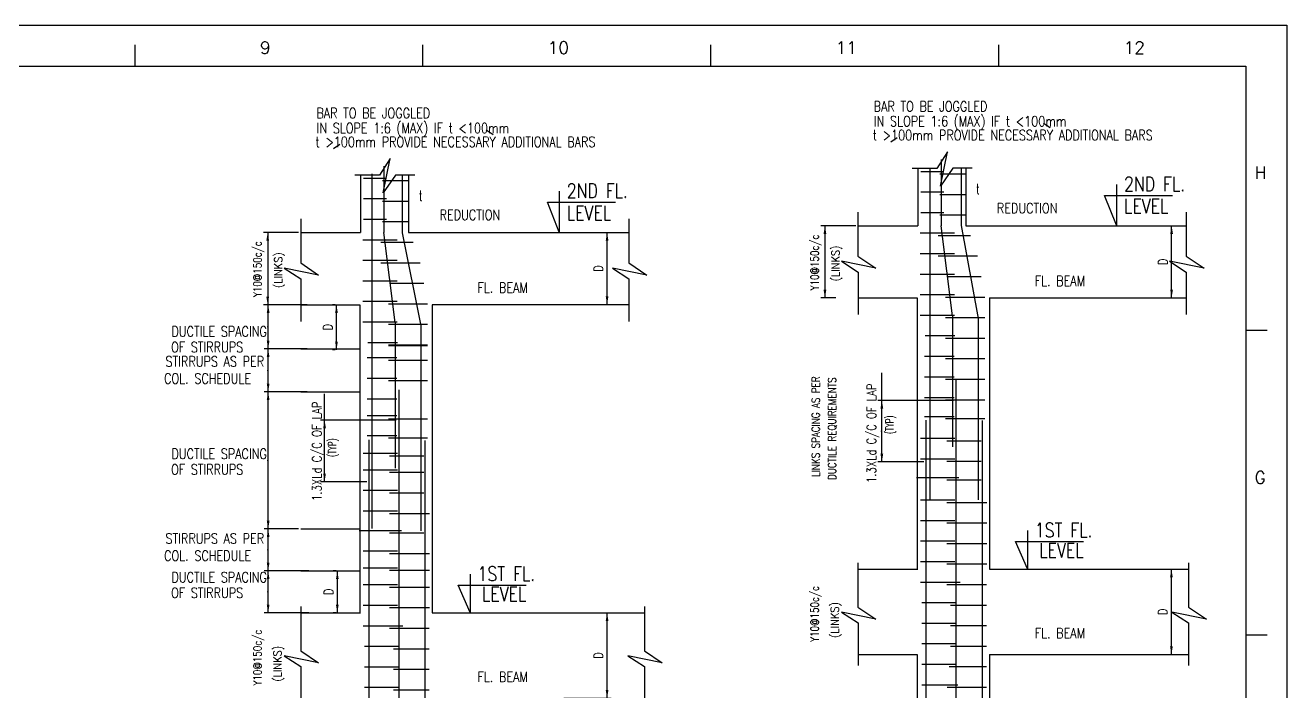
# Model space of a CAD drawing. Extents: x 0 to 841, y 0 to 594.
# Drawn here: x 533.9 to 841, y 431.7 to 594 of the extents above; entities that cross this region are included whole.
import ezdxf
from ezdxf.enums import TextEntityAlignment as Align

# ---------------------------------------------------------------- set-up
doc = ezdxf.new("R2010")
doc.units = 0
doc.header["$LTSCALE"] = 5
doc.header["$MEASUREMENT"] = 0
for name, color, linetype in [('DIM', 5, 'Continuous'), ('FRAME', 6, 'Continuous'), ('HT', 8, 'Continuous'), ('LEVEL', 5, 'Continuous'), ('LINE WORK', 4, 'Continuous'), ('REINF', 6, 'Continuous'), ('sheet', 1, 'Continuous'), ('STIRRUPS', 5, 'Continuous'), ('SUB TITLE', 3, 'Continuous'), ('TEXT', 4, 'Continuous')]:
    doc.layers.add(name, color=color, linetype=linetype)
doc.styles.add('ROMANS', font='romans.shx', dxfattribs={"width": 0.8, "height": 2.25})
doc.dimstyles.new('T1', dxfattribs={"dimtxt": 2.25, "dimasz": 2, "dimexe": 1, "dimexo": 0.5000000029999999, "dimgap": 1, "dimtad": 1, "dimdec": 0, "dimzin": 1, "dimdsep": 46, "dimtxsty": 'ROMANS', "dimcen": 0.09, "dimclrd": 5, "dimclre": 5, "dimclrt": 4, "dimadec": 0, "dimazin": 0, "dimtfac": 1, "dimtdec": 0, "dimtofl": 0, "dimtmove": 0, "dimatfit": 3, "dimfxl": 1, "dimtolj": 1, "dimtzin": 1, "dimarcsym": 0})

# ---------------------------------------------------------------- blocks, each defined once
blk = doc.blocks.new('*D396')
at = {"layer": 'DEFPOINTS', "color": 5, "linetype": 'ByBlock'}
for p in [(736.6274833759973, 545.1816087928887), (731.7573661884973, 527.575712796795)]:
    blk.add_point(p, dxfattribs=at)
at = {"layer": 'DIM', "color": 5, "linetype": 'ByBlock', "lineweight": -2}
for p, q in [((736.1274833729973, 545.1816087928887), (727.5922050556848, 545.1816087928887)), ((728.5922050556848, 545.1816087928887), (728.5922050556848, 527.575712796795)), ((731.2573661854973, 527.575712796795), (727.5922050556848, 527.575712796795))]:
    blk.add_line(p, q, dxfattribs=at)
at = {"layer": 'DIM', "color": 5, "linetype": 'ByBlock'}
for points in [[(728.5922050556848, 545.1816087928887), (728.2588717223514, 543.1816087928887), (728.9255383890181, 543.1816087928887)], [(728.5922050556848, 527.575712796795), (728.2588717223514, 529.575712796795), (728.9255383890181, 529.575712796795)]]:
    blk.add_solid(points, dxfattribs=at)
blk = doc.blocks.new('*D422')
at = {"layer": 'DEFPOINTS', "color": 5, "linetype": 'ByBlock'}
for p in [(600.9887640135502, 543.5396878167014), (596.1186468260502, 525.9337918206077)]:
    blk.add_point(p, dxfattribs=at)
at = {"layer": 'DIM', "color": 5, "linetype": 'ByBlock', "lineweight": -2}
for p, q in [((600.4887640105502, 543.5396878167014), (591.9534856932377, 543.5396878167014)), ((592.9534856932377, 543.5396878167014), (592.9534856932377, 525.9337918206077)), ((595.6186468230502, 525.9337918206077), (591.9534856932377, 525.9337918206077))]:
    blk.add_line(p, q, dxfattribs=at)
at = {"layer": 'DIM', "color": 5, "linetype": 'ByBlock'}
for points in [[(592.9534856932377, 543.5396878167014), (592.6201523599043, 541.5396878167014), (593.286819026571, 541.5396878167014)], [(592.9534856932377, 525.9337918206077), (592.6201523599043, 527.9337918206077), (593.286819026571, 527.9337918206077)]]:
    blk.add_solid(points, dxfattribs=at)
blk = doc.blocks.new('*D423')
at = {"layer": 'DEFPOINTS', "color": 5, "linetype": 'ByBlock'}
for p in [(603.4753924371415, 461.1192969853632), (603.4753924371415, 450.9015957756858)]:
    blk.add_point(p, dxfattribs=at)
at = {"layer": 'sheet', "color": 5, "linetype": 'ByBlock', "lineweight": -2}
for p, q in [((602.9753924341416, 461.1192969853632), (592.06742343955, 461.1192969853632)), ((593.06742343955, 450.9015957756858), (593.06742343955, 461.1192969853632)), ((602.9753924341416, 450.9015957756858), (592.06742343955, 450.9015957756858))]:
    blk.add_line(p, q, dxfattribs=at)
at = {"layer": 'sheet', "color": 5, "linetype": 'ByBlock'}
for points in [[(593.06742343955, 461.1192969853632), (593.4007567728834, 459.1192969853632), (592.7340901062166, 459.1192969853632)], [(593.06742343955, 450.9015957756858), (593.4007567728834, 452.9015957756858), (592.7340901062166, 452.9015957756858)]]:
    blk.add_solid(points, dxfattribs=at)
at = {"layer": 'sheet', "color": 4, "linetype": 'ByBlock', "insert": (591.95492343955, 456.0104463805245), "char_height": 2.25, "attachment_point": 5, "rotation": 90, "style": 'ROMANS'}
blk.add_mtext('.', dxfattribs=at)
blk = doc.blocks.new('*D424')
at = {"layer": 'DEFPOINTS', "color": 5, "linetype": 'ByBlock'}
for p in [(600.9887640135502, 471.330432546079), (603.4753924371415, 461.1192969853632)]:
    blk.add_point(p, dxfattribs=at)
at = {"layer": 'sheet', "color": 5, "linetype": 'ByBlock', "lineweight": -2}
for p, q in [((600.4887640105502, 471.330432546079), (592.06742343955, 471.330432546079)), ((593.06742343955, 461.1192969853632), (593.06742343955, 471.330432546079)), ((602.9753924341416, 461.1192969853632), (592.06742343955, 461.1192969853632))]:
    blk.add_line(p, q, dxfattribs=at)
at = {"layer": 'sheet', "color": 5, "linetype": 'ByBlock'}
for points in [[(593.06742343955, 471.330432546079), (593.4007567728834, 469.330432546079), (592.7340901062166, 469.330432546079)], [(593.06742343955, 461.1192969853632), (593.4007567728834, 463.1192969853632), (592.7340901062166, 463.1192969853632)]]:
    blk.add_solid(points, dxfattribs=at)
at = {"layer": 'sheet', "color": 4, "linetype": 'ByBlock', "insert": (591.95492343955, 466.2248647657211), "char_height": 2.25, "attachment_point": 5, "rotation": 90, "style": 'ROMANS'}
blk.add_mtext('.', dxfattribs=at)
blk = doc.blocks.new('*D425')
at = {"layer": 'DEFPOINTS', "color": 5, "linetype": 'ByBlock'}
for p in [(603.0442243547249, 504.7119904163719), (600.9887640135502, 471.330432546079)]:
    blk.add_point(p, dxfattribs=at)
at = {"layer": 'sheet', "color": 5, "linetype": 'ByBlock', "lineweight": -2}
for p, q in [((602.5442243517249, 504.7119904163719), (592.06742343955, 504.7119904163719)), ((593.06742343955, 471.330432546079), (593.06742343955, 504.7119904163719)), ((600.4887640105502, 471.330432546079), (592.06742343955, 471.330432546079))]:
    blk.add_line(p, q, dxfattribs=at)
at = {"layer": 'sheet', "color": 5, "linetype": 'ByBlock'}
for points in [[(593.06742343955, 504.7119904163719), (593.4007567728834, 502.7119904163719), (592.7340901062166, 502.7119904163719)], [(593.06742343955, 471.330432546079), (593.4007567728834, 473.330432546079), (592.7340901062166, 473.330432546079)]]:
    blk.add_solid(points, dxfattribs=at)
at = {"layer": 'sheet', "color": 4, "linetype": 'ByBlock', "insert": (591.95492343955, 488.0212114812255), "char_height": 2.25, "attachment_point": 5, "rotation": 90, "style": 'ROMANS'}
blk.add_mtext('.', dxfattribs=at)
blk = doc.blocks.new('*D426')
at = {"layer": 'DEFPOINTS', "color": 5, "linetype": 'ByBlock'}
for p in [(603.0442243547249, 515.1891740014923), (603.0442243547249, 504.7119904163719)]:
    blk.add_point(p, dxfattribs=at)
at = {"layer": 'sheet', "color": 5, "linetype": 'ByBlock', "lineweight": -2}
for p, q in [((602.5442243517249, 515.1891740014923), (592.06742343955, 515.1891740014923)), ((593.06742343955, 504.7119904163719), (593.06742343955, 515.1891740014923)), ((602.5442243517249, 504.7119904163719), (592.06742343955, 504.7119904163719))]:
    blk.add_line(p, q, dxfattribs=at)
at = {"layer": 'sheet', "color": 5, "linetype": 'ByBlock'}
for points in [[(593.06742343955, 515.1891740014923), (593.4007567728834, 513.1891740014923), (592.7340901062166, 513.1891740014923)], [(593.06742343955, 504.7119904163719), (593.4007567728834, 506.7119904163719), (592.7340901062166, 506.7119904163719)]]:
    blk.add_solid(points, dxfattribs=at)
at = {"layer": 'sheet', "color": 4, "linetype": 'ByBlock', "insert": (591.95492343955, 509.9505822089321), "char_height": 2.25, "attachment_point": 5, "rotation": 90, "style": 'ROMANS'}
blk.add_mtext('.', dxfattribs=at)
blk = doc.blocks.new('*D427')
at = {"layer": 'DEFPOINTS', "color": 5, "linetype": 'ByBlock'}
for p in [(603.0442243547249, 525.9362485676788), (603.0442243547249, 515.1891740014923)]:
    blk.add_point(p, dxfattribs=at)
at = {"layer": 'sheet', "color": 5, "linetype": 'ByBlock', "lineweight": -2}
for p, q in [((602.5442243517249, 525.9362485676788), (592.06742343955, 525.9362485676788)), ((593.06742343955, 515.1891740014923), (593.06742343955, 525.9362485676788)), ((602.5442243517249, 515.1891740014923), (592.06742343955, 515.1891740014923))]:
    blk.add_line(p, q, dxfattribs=at)
at = {"layer": 'sheet', "color": 5, "linetype": 'ByBlock'}
for points in [[(593.06742343955, 525.9362485676788), (593.4007567728834, 523.9362485676788), (592.7340901062166, 523.9362485676788)], [(593.06742343955, 515.1891740014923), (593.4007567728834, 517.1891740014923), (592.7340901062166, 517.1891740014923)]]:
    blk.add_solid(points, dxfattribs=at)
at = {"layer": 'sheet', "color": 4, "linetype": 'ByBlock', "insert": (591.95492343955, 520.5627112845856), "char_height": 2.25, "attachment_point": 5, "rotation": 90, "style": 'ROMANS'}
blk.add_mtext('.', dxfattribs=at)
blk = doc.blocks.new('*D428')
at = {"layer": 'DEFPOINTS', "color": 5, "linetype": 'ByBlock'}
for p in [(609.838410500356, 525.9383892800447), (609.8463216562067, 514.9496876733674)]:
    blk.add_point(p, dxfattribs=at)
at = {"layer": 'sheet', "color": 5, "linetype": 'ByBlock', "lineweight": -2}
for p, q in [((609.338410497356, 525.9383892800447), (608.6954249648414, 525.9383892800447)), ((609.6954249648414, 514.9496876733674), (609.6954249648414, 525.9383892800447)), ((609.3463216532067, 514.9496876733674), (608.6954249648414, 514.9496876733674))]:
    blk.add_line(p, q, dxfattribs=at)
at = {"layer": 'sheet', "color": 5, "linetype": 'ByBlock'}
for points in [[(609.6954249648414, 525.9383892800447), (610.0287582981748, 523.9383892800447), (609.3620916315081, 523.9383892800447)], [(609.6954249648414, 514.9496876733674), (610.0287582981748, 516.9496876733674), (609.3620916315081, 516.9496876733674)]]:
    blk.add_solid(points, dxfattribs=at)
at = {"layer": 'sheet', "color": 4, "linetype": 'ByBlock', "insert": (607.5704249648414, 520.444038476706), "char_height": 2.25, "attachment_point": 5, "rotation": 90, "style": 'ROMANS'}
blk.add_mtext('D', dxfattribs=at)
blk = doc.blocks.new('*D429')
at = {"layer": 'DEFPOINTS', "color": 5, "linetype": 'ByBlock'}
for p in [(610.16100900755, 461.1192969853632), (610.16100900755, 450.9015957756858)]:
    blk.add_point(p, dxfattribs=at)
at = {"layer": 'sheet', "color": 5, "linetype": 'ByBlock', "lineweight": -2}
for p, q in [((609.66100900455, 461.1192969853632), (608.9047246207527, 461.1192969853632)), ((609.9047246207527, 461.1192969853632), (609.9047246207527, 450.9015957756858)), ((609.66100900455, 450.9015957756858), (608.9047246207527, 450.9015957756858))]:
    blk.add_line(p, q, dxfattribs=at)
at = {"layer": 'sheet', "color": 5, "linetype": 'ByBlock'}
for points in [[(609.9047246207527, 461.1192969853632), (609.5713912874194, 459.1192969853632), (610.2380579540861, 459.1192969853632)], [(609.9047246207527, 450.9015957756858), (609.5713912874194, 452.9015957756858), (610.2380579540861, 452.9015957756858)]]:
    blk.add_solid(points, dxfattribs=at)
at = {"layer": 'sheet', "color": 4, "linetype": 'ByBlock', "insert": (607.7797246207527, 456.0104463805245), "char_height": 2.25, "attachment_point": 5, "rotation": 90, "style": 'ROMANS'}
blk.add_mtext('D', dxfattribs=at)
blk = doc.blocks.new('*D441')
at = {"layer": 'DEFPOINTS', "color": 5, "linetype": 'ByBlock'}
for p in [(664.5699527433907, 450.9016283866192), (664.5699527433907, 430.1111315604473)]:
    blk.add_point(p, dxfattribs=at)
at = {"layer": 'sheet', "color": 5, "linetype": 'ByBlock', "lineweight": -2}
for p, q in [((665.0699527463906, 450.9016283866192), (676.5658794128525, 450.9016283866192)), ((675.5658794128525, 430.1111315604473), (675.5658794128525, 450.9016283866192)), ((665.0699527463906, 430.1111315604473), (676.5658794128525, 430.1111315604473))]:
    blk.add_line(p, q, dxfattribs=at)
at = {"layer": 'sheet', "color": 5, "linetype": 'ByBlock'}
for points in [[(675.5658794128525, 450.9016283866192), (675.8992127461859, 448.9016283866192), (675.2325460795191, 448.9016283866192)], [(675.5658794128525, 430.1111315604473), (675.8992127461859, 432.1111315604473), (675.2325460795191, 432.1111315604473)]]:
    blk.add_solid(points, dxfattribs=at)
at = {"layer": 'sheet', "color": 4, "linetype": 'ByBlock', "insert": (673.4408794128525, 440.5063799735333), "char_height": 2.25, "attachment_point": 5, "rotation": 90, "style": 'ROMANS'}
blk.add_mtext('D', dxfattribs=at)
blk = doc.blocks.new('*D442')
at = {"layer": 'DEFPOINTS', "color": 5, "linetype": 'ByBlock'}
for p in [(801.924874583026, 461.5425899431496), (801.924874583026, 440.7520931169777)]:
    blk.add_point(p, dxfattribs=at)
at = {"layer": 'sheet', "color": 5, "linetype": 'ByBlock', "lineweight": -2}
for p, q in [((802.424874586026, 461.5425899431496), (813.9208012524879, 461.5425899431496)), ((812.9208012524879, 440.7520931169777), (812.9208012524879, 461.5425899431496)), ((802.424874586026, 440.7520931169777), (813.9208012524879, 440.7520931169777))]:
    blk.add_line(p, q, dxfattribs=at)
at = {"layer": 'sheet', "color": 5, "linetype": 'ByBlock'}
for points in [[(812.9208012524879, 461.5425899431496), (813.2541345858212, 459.5425899431496), (812.5874679191545, 459.5425899431496)], [(812.9208012524879, 440.7520931169777), (813.2541345858212, 442.7520931169777), (812.5874679191545, 442.7520931169777)]]:
    blk.add_solid(points, dxfattribs=at)
at = {"layer": 'sheet', "color": 4, "linetype": 'ByBlock', "insert": (810.7958012524879, 451.1473415300636), "char_height": 2.25, "attachment_point": 5, "rotation": 90, "style": 'ROMANS'}
blk.add_mtext('D', dxfattribs=at)
blk = doc.blocks.new('*D443')
at = {"layer": 'DEFPOINTS', "color": 5, "linetype": 'ByBlock'}
for p in [(664.5687471032683, 543.5397183342795), (664.5687471032683, 525.9591824456077)]:
    blk.add_point(p, dxfattribs=at)
at = {"layer": 'sheet', "color": 5, "linetype": 'ByBlock', "lineweight": -2}
for p, q in [((665.0687471062682, 543.5397183342795), (676.5646737727301, 543.5397183342795)), ((675.5646737727301, 525.9591824456077), (675.5646737727301, 543.5397183342795)), ((665.0687471062682, 525.9591824456077), (676.5646737727301, 525.9591824456077))]:
    blk.add_line(p, q, dxfattribs=at)
at = {"layer": 'sheet', "color": 5, "linetype": 'ByBlock'}
for points in [[(675.5646737727301, 543.5397183342795), (675.8980071060635, 541.5397183342795), (675.2313404393967, 541.5397183342795)], [(675.5646737727301, 525.9591824456077), (675.8980071060635, 527.9591824456077), (675.2313404393967, 527.9591824456077)]]:
    blk.add_solid(points, dxfattribs=at)
at = {"layer": 'sheet', "color": 4, "linetype": 'ByBlock', "insert": (673.4396737727301, 534.7494503899436), "char_height": 2.25, "attachment_point": 5, "rotation": 90, "style": 'ROMANS'}
blk.add_mtext('D', dxfattribs=at)
blk = doc.blocks.new('*D444')
at = {"layer": 'DEFPOINTS', "color": 5, "linetype": 'ByBlock'}
for p in [(801.9723787375211, 545.1816393104668), (801.9723787375211, 527.601103421795)]:
    blk.add_point(p, dxfattribs=at)
at = {"layer": 'sheet', "color": 5, "linetype": 'ByBlock', "lineweight": -2}
for p, q in [((802.4723787405211, 545.1816393104668), (813.968305406983, 545.1816393104668)), ((812.968305406983, 527.601103421795), (812.968305406983, 545.1816393104668)), ((802.4723787405211, 527.601103421795), (813.968305406983, 527.601103421795))]:
    blk.add_line(p, q, dxfattribs=at)
at = {"layer": 'sheet', "color": 5, "linetype": 'ByBlock'}
for points in [[(812.968305406983, 545.1816393104668), (813.3016387403163, 543.1816393104668), (812.6349720736496, 543.1816393104668)], [(812.968305406983, 527.601103421795), (813.3016387403163, 529.601103421795), (812.6349720736496, 529.601103421795)]]:
    blk.add_solid(points, dxfattribs=at)
at = {"layer": 'sheet', "color": 4, "linetype": 'ByBlock', "insert": (810.843305406983, 536.3913713661309), "char_height": 2.25, "attachment_point": 5, "rotation": 90, "style": 'ROMANS'}
blk.add_mtext('D', dxfattribs=at)
blk = doc.blocks.new('*D448')
at = {"layer": 'DEFPOINTS', "color": 5, "linetype": 'ByBlock'}
for p in [(760.3983243475192, 502.6415942052699), (753.1896737412009, 487.6350822169411)]:
    blk.add_point(p, dxfattribs=at)
at = {"layer": 'sheet', "color": 5, "linetype": 'ByBlock', "lineweight": -2}
for p, q in [((759.8983243445192, 502.6415942052699), (741.4358074386656, 502.6415942052699)), ((742.4358074386656, 487.6350822169411), (742.4358074386656, 502.6415942052699)), ((752.6896737382009, 487.6350822169411), (741.4358074386656, 487.6350822169411))]:
    blk.add_line(p, q, dxfattribs=at)
at = {"layer": 'sheet', "color": 5, "linetype": 'ByBlock'}
for points in [[(742.4358074386656, 502.6415942052699), (742.769140771999, 500.6415942052699), (742.1024741053322, 500.6415942052699)], [(742.4358074386656, 487.6350822169411), (742.769140771999, 489.6350822169411), (742.1024741053322, 489.6350822169411)]]:
    blk.add_solid(points, dxfattribs=at)
at = {"layer": 'sheet', "color": 4, "linetype": 'ByBlock', "insert": (741.3233074386657, 495.1383382111055), "char_height": 2.25, "attachment_point": 5, "rotation": 90, "style": 'ROMANS'}
blk.add_mtext('.', dxfattribs=at)
blk = doc.blocks.new('*D449')
at = {"layer": 'DEFPOINTS', "color": 5, "linetype": 'ByBlock'}
for p in [(624.7596049850725, 497.8347663742438), (617.5509543787542, 482.828254385915)]:
    blk.add_point(p, dxfattribs=at)
at = {"layer": 'sheet', "color": 5, "linetype": 'ByBlock', "lineweight": -2}
for p, q in [((624.2596049820726, 497.8347663742438), (605.7970880762185, 497.8347663742438)), ((606.7970880762185, 482.828254385915), (606.7970880762185, 497.8347663742438)), ((617.0509543757543, 482.828254385915), (605.7970880762185, 482.828254385915))]:
    blk.add_line(p, q, dxfattribs=at)
at = {"layer": 'sheet', "color": 5, "linetype": 'ByBlock'}
for points in [[(606.7970880762185, 497.8347663742438), (607.1304214095519, 495.8347663742438), (606.4637547428852, 495.8347663742438)], [(606.7970880762185, 482.828254385915), (607.1304214095519, 484.828254385915), (606.4637547428852, 484.828254385915)]]:
    blk.add_solid(points, dxfattribs=at)
at = {"layer": 'sheet', "color": 4, "linetype": 'ByBlock', "insert": (605.6845880762186, 490.3315103800794), "char_height": 2.25, "attachment_point": 5, "rotation": 90, "style": 'ROMANS'}
blk.add_mtext('.', dxfattribs=at)

msp = doc.modelspace()

# ---------------------------------------------------------------- linework, layer by layer
at = {"layer": 'FRAME'}
for points in [[(0, 594), (841.0000000000001, 594), (841.0000000000001, 0), (0, 0)], [(831.0000000000001, 10), (20, 10), (20, 584), (831.0000000000001, 584)]]:
    msp.add_lwpolyline(points, close=True, dxfattribs=at)
at = {"layer": 'HT'}
for p, q in [((600.9887640135502, 515.1891740014923), (615.5298711912845, 515.1891740014923)), ((600.9887640135502, 504.7119904163719), (615.5298711912845, 504.7119904163719)), ((600.9887640135502, 471.330432546079), (615.5298711912845, 471.330432546079)), ((600.9887640135502, 461.1192969853632), (615.5298711912845, 461.1192969853632))]:
    msp.add_line(p, q, dxfattribs=at)
at = {"layer": 'HT', "flags": 128}
for points in [[(764.4026711887028, 559.1618639198418), (759.6907463154504, 559.1618639198418), (756.7224845967004, 554.8076158729668), (758.4314994892785, 563.1840196815606), (755.8230094990441, 559.1309190956231), (749.8200803690753, 559.1309190956231)], [(628.7639518262557, 557.5199429436545), (624.0520269530033, 557.5199429436545), (621.0837652342533, 553.1656948967795), (622.7927801268314, 561.5420987053733), (620.184290136597, 557.4889981194358), (614.1813610066282, 557.4889981194358)], [(600.9887640135502, 546.8676602288108), (600.9887640135502, 536.1273953362327), (605.3430120604252, 533.1591336174827), (596.9666387694095, 534.8681179924827), (601.019739355347, 532.2596585198264), (601.019739355347, 521.8811184807639)], [(680.8635503905033, 546.8676602288108), (680.8635503905033, 536.1273953362327), (685.2178289549564, 533.1591336174827), (676.8414251463627, 534.8681179924827), (680.8945257323002, 532.2596585198264), (680.8945257323002, 521.8811184807639)], [(736.6274833759973, 548.5095812049981), (736.6274833759973, 537.76931631242), (740.9817314228723, 534.80105459367), (732.6053581318566, 536.51003896867), (736.6584587177941, 533.9015794960137), (736.6584587177941, 523.5230394569512)], [(816.5022697529504, 548.5095812049981), (816.5022697529504, 537.76931631242), (820.8565483174035, 534.80105459367), (812.4801445088098, 536.51003896867), (816.5332450947473, 533.9015794960137), (816.5332450947473, 523.5230394569512)], [(736.6274833759973, 463.0492845741387), (736.6274833759973, 452.3090501991387), (740.9817314228723, 449.3407884803887), (732.6053581318566, 451.0497728553887), (736.6584587177941, 448.4413133827325), (736.6584587177941, 438.0627428260918)], [(817.0776377960311, 463.0492845741387), (817.0776377960311, 452.3090501991387), (821.4319163604843, 449.3407884803887), (813.0555125518905, 451.0497728553887), (817.108613137828, 448.4413133827325), (817.108613137828, 438.0627428260918)], [(600.9887640135502, 452.4073635979514), (600.9887640135502, 441.6671292229514), (605.3430120604252, 438.6988675042014), (596.9666387694095, 440.4078518792014), (601.019739355347, 437.7993924065452), (601.019739355347, 427.4208218499045)], [(684.6314947264408, 452.4073635979514), (684.6314947264408, 441.6671292229514), (688.9857732908939, 438.6988675042014), (680.6093694823002, 440.4078518792014), (684.6624700682377, 437.7993924065452), (684.6624700682377, 427.4208218499045)]]:
    msp.add_lwpolyline(points, dxfattribs=at)
at = {"layer": 'LEVEL'}
for points in [[(663.9280950682377, 553.5472256584983), (663.9280950682377, 543.6427151604514), (661.0259344237064, 550.8898159905295), (677.5734808104252, 550.8898159905295)], [(799.5668144306848, 555.1891466346856), (799.5668144306848, 545.2846361366387), (796.6646537861535, 552.5317369667168), (813.2122001728723, 552.5317369667168)], [(777.854961403341, 470.9248033729668), (777.854961403341, 461.6465440956231), (774.9528312763879, 468.2673937049981), (791.5003471455285, 468.2673937049981)], [(642.2162420408939, 460.2828823967795), (642.2162420408939, 451.0046231194358), (639.3141119139408, 457.6254727288108), (655.8616277830814, 457.6254727288108)]]:
    msp.add_lwpolyline(points, dxfattribs=at)
at = {"layer": 'LINE WORK'}
for p, q in [((751.1685905537316, 559.1618639198418), (751.1685905537316, 545.1816393104668)), ((762.8887138447473, 559.1618639198418), (762.8887138447473, 545.1816393104668)), ((615.5298711912845, 557.5199429436545), (615.5298711912845, 543.5397183342795)), ((627.2499944823002, 557.5199429436545), (627.2499944823002, 543.5397183342795)), ((600.9887640135502, 543.5397183342795), (615.5298711912845, 543.5397183342795)), ((627.2499944823002, 543.5397183342795), (680.8945257323002, 543.5397183342795)), ((736.6274833759973, 545.1816393104668), (751.1685905537316, 545.1816393104668)), ((762.8887138447473, 545.1816393104668), (816.5332450947473, 545.1816393104668)), ((601.019739355347, 525.9338223381858), (615.3983709471439, 525.9412686272483)), ((615.3983709471439, 525.9412686272483), (615.3983709471439, 450.9015957756858)), ((632.9998113768314, 525.9503933831077), (680.8945257323002, 525.9591824456077)), ((632.9998113768314, 525.9412686272483), (632.9998113768314, 450.9015957756858)), ((736.6584587177941, 527.5757433143731), (751.037090309591, 527.5831896034356)), ((751.037090309591, 527.5831896034356), (751.037090309591, 461.5435167518731)), ((768.6385307392785, 527.592314359295), (816.5332450947473, 527.5831896034356)), ((768.6385307392785, 527.5831896034356), (768.6385307392785, 461.5435167518731)), ((736.6274833759973, 461.5435167518731), (751.1685905537316, 461.5435167518731)), ((768.6385307392785, 461.5435167518731), (817.0776377960311, 461.5435167518731)), ((600.9887640135502, 450.9015957756858), (615.5298711912845, 450.9015957756858)), ((632.9998113768314, 450.9015957756858), (684.6314947264408, 450.9015957756858)), ((736.6584587177941, 440.7364488807793), (751.037090309591, 440.7438951698418)), ((751.037090309591, 440.7438951698418), (751.037090309591, 374.7042528358575)), ((768.6385307392785, 440.7530199257012), (817.108613137828, 440.7530199257012)), ((768.6385307392785, 440.7530199257012), (768.6385307392785, 374.7042528358575))]:
    msp.add_line(p, q, dxfattribs=at)
at = {"layer": 'REINF'}
for p, q in [((621.2354681151127, 559.6441494866233), (621.2354681151127, 543.5397183342795)), ((754.160773090589, 559.1309190956231), (754.160773090589, 525.3192125526543)), ((756.8741874775598, 561.2860704628106), (756.8741874775598, 545.1816393104668)), ((761.7166862568566, 559.1618639198418), (761.7166862568566, 545.1816393104668)), ((618.274693445884, 557.8188118291132), (618.274693445884, 524.0071052861445)), ((625.6656997573131, 557.4374895162352), (625.6656997573131, 543.4572649068602)), ((623.9801580565189, 521.6180264397483), (621.2354681151127, 543.5397183342795)), ((759.618877418966, 523.2599474159356), (756.8741874775598, 545.1816393104668)), ((761.7166862568566, 545.2037950721856), (765.8469301060878, 522.5436388221856)), ((625.6628005873912, 543.479420668579), (630.2082107436412, 520.819264418579)), ((754.160773090589, 525.3192125526543), (754.160773090589, 497.2660911643604)), ((618.274693445884, 524.0071052861445), (618.274693445884, 492.7890770430117)), ((759.618877418966, 523.2599474159356), (759.618877418966, 497.0144432151417)), ((765.8469301060878, 522.5436388221856), (765.8469301060878, 478.4178443098367)), ((623.9801580565189, 521.6180264397483), (623.9801580565189, 494.5163113518574)), ((630.2082107436412, 520.819264418579), (630.2082107436412, 470.8583767610689)), ((760.4120776379051, 507.6936332463288), (760.4120776379051, 404.8058409958246)), ((624.8970384165872, 505.1955013830448), (624.8970384165872, 389.4831748583472)), ((753.1878471455285, 497.8252647483448), (753.1687736592004, 412.8727709022637)), ((766.8293571552941, 497.7029502952198), (766.8379936299035, 412.4706609444765)), ((623.9801580565189, 494.5163113518574), (624.0074712889408, 486.0966090128331)), ((754.160773090589, 497.2660911643604), (754.160773090589, 478.5747656965555)), ((759.618877418966, 497.0144432151417), (759.6461906513879, 491.347380593859)), ((617.5491277830814, 493.0184369173187), (617.5300542967533, 399.2308499260764)), ((618.274693445884, 492.7890770430117), (618.274693445884, 471.4275652848844)), ((631.190637792847, 492.8961224641937), (631.1992742674564, 396.9323111376439))]:
    msp.add_line(p, q, dxfattribs=at)
at = {"layer": 'sheet', "color": 2}
for p, q in [((560.6663818359374, 583.9852905273438), (560.6663818359374, 589.2211303710938)), ((560.6663818359374, 583.9852905273438), (560.6663818359374, 589.2211303710938)), ((630.7496337890624, 583.9852905273438), (630.7496337890624, 589.2211303710938)), ((630.7496337890624, 583.9852905273438), (630.7496337890624, 589.2211303710938)), ((700.8330078124999, 583.9852905273438), (700.8330078124999, 589.2211303710938)), ((700.8330078124999, 583.9852905273438), (700.8330078124999, 589.2211303710938)), ((770.9162597656251, 583.9852905273438), (770.9162597656251, 589.2211303710938)), ((770.9162597656251, 583.9852905273438), (770.9162597656251, 589.2211303710938)), ((830.9904785156251, 519.7551879882812), (836.2263183593751, 519.7551879882812)), ((830.9904785156251, 519.7551879882812), (836.2263183593751, 519.7551879882812)), ((830.9904785156251, 445.5051879882812), (836.2263183593751, 445.5051879882812)), ((830.9904785156251, 445.5051879882812), (836.2263183593751, 445.5051879882812))]:
    msp.add_line(p, q, dxfattribs=at)
at = {"layer": 'sheet', "color": 5, "lineweight": -2}
for p, q in [((742.4358074386656, 493.5000748252066), (742.4358074386656, 495.7253085953676)), ((606.7970880762185, 488.6932469941805), (606.7970880762185, 490.9184807643414))]:
    msp.add_line(p, q, dxfattribs=at)
at = {"layer": 'STIRRUPS'}
for p, q in [((616.2817632811283, 556.7623135491233), (621.9056646483158, 556.7623135491233)), ((620.9022771971439, 556.1647793694358), (627.2650091307377, 556.1647793694358)), ((751.9204826435754, 558.4042345253106), (757.5443840107629, 558.4042345253106)), ((756.540996559591, 557.8067003456231), (762.9037284931848, 557.8067003456231)), ((751.9204826435754, 553.4042345253106), (757.5443840107629, 553.4042345253106)), ((756.540996559591, 552.8067003456231), (762.9037284931848, 552.8067003456231)), ((616.2817632811283, 551.7623135491233), (621.9056646483158, 551.7623135491233)), ((620.9022771971439, 551.1647793694358), (627.2650091307377, 551.1647793694358)), ((616.2817632811283, 546.7623135491233), (621.9056646483158, 546.7623135491233)), ((751.9204826435754, 548.4042345253106), (757.5443840107629, 548.4042345253106)), ((756.540996559591, 547.8067003456231), (762.9037284931848, 547.8067003456231)), ((620.9022771971439, 546.1647793694358), (627.2650091307377, 546.1647793694358)), ((616.1153814451908, 541.7623135491233), (624.5027105467533, 541.7623135491233)), ((620.5104314940189, 541.1647793694358), (628.3771917479252, 541.1647793694358)), ((751.7541008076379, 543.4042345253106), (760.1414299092004, 543.4042345253106)), ((756.149150856466, 542.8067003456231), (764.0159111103723, 542.8067003456231)), ((751.7541008076379, 538.4042345253106), (760.1414299092004, 538.4042345253106)), ((756.149150856466, 537.8067003456231), (765.7046623310754, 537.8067003456231)), ((616.1153814451908, 536.7623135491233), (624.5027105467533, 536.7623135491233)), ((620.5104314940189, 536.1647793694358), (630.0659429686283, 536.1647793694358)), ((616.1153814451908, 531.7623135491233), (624.5027105467533, 531.7623135491233)), ((751.7541008076379, 533.4042345253106), (760.1414299092004, 533.4042345253106)), ((758.2288932881066, 532.8067003456231), (766.616191872091, 532.8067003456231)), ((622.5901739256595, 531.1647793694358), (630.9774725096439, 531.1647793694358)), ((751.7541008076379, 528.4042345253106), (760.1414299092004, 528.4042345253106)), ((616.1153814451908, 526.7623135491233), (624.5027105467533, 526.7623135491233)), ((622.3311102049564, 526.1647793694358), (631.8866216795658, 526.1647793694358)), ((757.9698295674035, 527.8067003456231), (767.5253410420129, 527.8067003456231)), ((751.7541008076379, 523.4042345253106), (760.1414299092004, 523.4042345253106)), ((757.9698295674035, 522.8067003456231), (767.5253410420129, 522.8067003456231)), ((616.1153814451908, 521.7623135491233), (624.5027105467533, 521.7623135491233)), ((622.3311102049564, 521.1647793694358), (631.8866216795658, 521.1647793694358)), ((617.3530828612064, 516.7623135491233), (624.5721990721439, 516.7623135491233)), ((622.3311102049564, 516.1647793694358), (631.8866216795658, 516.1647793694358)), ((622.3311102049564, 516.0440059247055), (631.8866216795658, 516.0440059247055)), ((752.9918022236535, 518.4042345253106), (760.210918434591, 518.4042345253106)), ((757.9698295674035, 517.8067003456231), (767.5253410420129, 517.8067003456231)), ((617.1626531737064, 513.0498917749298), (624.3817693846439, 513.0498917749298)), ((752.8013725361535, 513.4042345253106), (760.020488747091, 513.4042345253106)), ((757.9698295674035, 512.8067003456231), (767.5253410420129, 512.8067003456231)), ((622.3311102049564, 512.4523575952423), (631.8866216795658, 512.4523575952423)), ((617.1626531737064, 508.0498917749298), (624.3817693846439, 508.0498917749298)), ((622.3311102049564, 507.4523575952423), (631.8866216795658, 507.4523575952423)), ((742.4358074386656, 497.7253085953676), (742.4358074386656, 509.3469095231153)), ((752.8013725361535, 508.4042345253106), (760.020488747091, 508.4042345253106)), ((757.9698295674035, 507.8067003456231), (767.5253410420129, 507.8067003456231)), ((606.7970880762185, 492.9184807643414), (606.7970880762185, 504.2102679824118)), ((617.1626531737064, 503.0104020288361), (624.3817693846439, 503.0104020288361)), ((752.8013725361535, 503.3647447792168), (760.020488747091, 503.3647447792168)), ((757.9698295674035, 502.8067003456231), (767.5253410420129, 502.8067003456231)), ((617.1626531737064, 498.9965066366508), (624.3817693846439, 498.9965066366508)), ((622.3311102049564, 498.1647793694358), (631.8866216795658, 498.1647793694358)), ((752.8013725361535, 498.7533861366387), (760.020488747091, 498.7533861366387)), ((757.9698295674035, 498.195341703045), (767.5253410420129, 498.195341703045)), ((617.1626531737064, 494.1114651604512), (624.3817693846439, 494.1114651604512)), ((622.3311102049564, 493.5534207268574), (631.8866216795658, 493.5534207268574)), ((751.8236808857629, 493.4042345253106), (760.2110099873254, 493.4042345253106)), ((751.8236808857629, 493.4042345253106), (760.2110099873254, 493.4042345253106)), ((758.2288932881066, 492.8067003456231), (766.616191872091, 492.8067003456231)), ((616.1849615233158, 489.7530339151936), (624.5722906248783, 489.7530339151936)), ((622.5901739256595, 489.1554997355061), (630.9774725096439, 489.1554997355061)), ((751.8236808857629, 488.4042345253106), (760.2110099873254, 488.4042345253106)), ((616.1849615233158, 485.7623135491233), (624.5722906248783, 485.7623135491233)), ((616.1849615233158, 485.7623135491233), (624.5722906248783, 485.7623135491233)), ((622.5901739256595, 485.1647793694358), (630.9774725096439, 485.1647793694358)), ((758.2288932881066, 487.8067003456231), (766.616191872091, 487.8067003456231)), ((750.844951637716, 483.8989550898266), (761.1443595967004, 483.8989550898266)), ((758.2288932881066, 483.3014209101391), (766.616191872091, 483.3014209101391)), ((616.1849615233158, 480.7623135491233), (624.5722906248783, 480.7623135491233)), ((622.5901739256595, 480.1647793694358), (630.9774725096439, 480.1647793694358)), ((751.8236808857629, 478.4042345253106), (760.2110099873254, 478.4042345253106)), ((758.2288932881066, 477.8067003456231), (767.9859123310754, 477.8067003456231)), ((616.1849615233158, 475.7084461869795), (624.5722906248783, 475.7084461869795)), ((622.5901739256595, 475.110912007292), (632.3471929686283, 475.110912007292)), ((751.8236808857629, 473.4042345253106), (760.2110099873254, 473.4042345253106)), ((615.2062322752689, 470.9800147588007), (625.5056402342533, 470.9800147588007)), ((622.5901739256595, 470.3824805791132), (630.9774725096439, 470.3824805791132)), ((758.2288932881066, 472.8067003456231), (767.9859123310754, 472.8067003456231)), ((751.8236808857629, 468.4042345253106), (760.2110099873254, 468.4042345253106)), ((758.2288932881066, 467.8067003456231), (767.9859123310754, 467.8067003456231)), ((616.1849615233158, 465.9800147588007), (624.5722906248783, 465.9800147588007)), ((622.5901739256595, 465.3824805791132), (632.3471929686283, 465.3824805791132)), ((616.1849615233158, 461.8553258475104), (624.5722906248783, 461.8553258475104)), ((622.5901739256595, 461.2577916678229), (632.3471929686283, 461.2577916678229)), ((751.8236808857629, 463.4042345253106), (760.2110099873254, 463.4042345253106)), ((758.2288932881066, 462.8067003456231), (767.9859123310754, 462.8067003456231)), ((616.1849615233158, 457.7623135491233), (624.5722906248783, 457.7623135491233)), ((751.8236808857629, 458.4042345253106), (760.2110099873254, 458.4042345253106)), ((753.1340751728723, 458.4042345253106), (761.5214042744348, 458.4042345253106)), ((758.2288932881066, 457.8067003456231), (766.616191872091, 457.8067003456231)), ((759.1765251240441, 457.8067003456231), (767.9265861592004, 457.8067003456231)), ((622.5901739256595, 457.1647793694358), (632.3471929686283, 457.1647793694358)), ((616.1849615233158, 452.7623135491233), (624.5722906248783, 452.7623135491233)), ((622.5901739256595, 452.1647793694358), (632.3471929686283, 452.1647793694358)), ((752.1553459248254, 453.4042345253106), (760.5426750263879, 453.4042345253106)), ((759.1765251240441, 452.8067003456231), (767.9265861592004, 452.8067003456231)), ((752.1553459248254, 448.4042345253106), (760.5426750263879, 448.4042345253106)), ((616.1849615233158, 447.7623135491233), (624.5722906248783, 447.7623135491233)), ((617.4953558104252, 447.7623135491233), (625.8826849119877, 447.7623135491233)), ((622.5901739256595, 447.1647793694358), (630.9774725096439, 447.1647793694358)), ((623.537805761597, 447.1647793694358), (632.2878667967533, 447.1647793694358)), ((759.1765251240441, 447.8067003456231), (767.9265861592004, 447.8067003456231)), ((616.5166265623783, 442.7623135491233), (624.9039556639408, 442.7623135491233)), ((752.1553459248254, 443.4042345253106), (760.5426750263879, 443.4042345253106)), ((759.1765251240441, 442.8067003456231), (767.9265861592004, 442.8067003456231)), ((623.537805761597, 442.1647793694358), (632.2878667967533, 442.1647793694358)), ((616.5166265623783, 437.7623135491233), (624.9039556639408, 437.7623135491233)), ((623.537805761597, 437.1647793694358), (632.2878667967533, 437.1647793694358)), ((752.1553459248254, 438.4042345253106), (760.5426750263879, 438.4042345253106)), ((758.8650932392785, 437.8067003456231), (767.9265861592004, 437.8067003456231)), ((752.1553459248254, 433.4042345253106), (760.9463005146691, 433.4042345253106)), ((616.5166265623783, 432.7623135491233), (624.9039556639408, 432.7623135491233)), ((623.537805761597, 432.1647793694358), (632.2878667967533, 432.1647793694358)), ((758.3662529072473, 432.8067003456231), (767.9265861592004, 432.8067003456231))]:
    msp.add_line(p, q, dxfattribs=at)
at = {"layer": 'TEXT'}
for p, q in [((647.8011153947926, 567.3322771922283), (646.16775740544, 568.4626931515306)), ((783.4398347572397, 568.9741981684156), (781.8064767678871, 570.1046141277179)), ((608.9718237219803, 563.9782958586347), (610.5184094556715, 565.0454352542761)), ((744.6105430844274, 565.6202168348218), (746.1571288181186, 566.6873562304631))]:
    msp.add_line(p, q, dxfattribs=at)

# ---------------------------------------------------------------- texts
at = {"layer": 'sheet', "style": 'ROMANS'}
for s, p in [('9', (591.0562744140624, 587.0192260742188)), ('10', (661.1395874023436, 587.0192260742188)), ('11', (731.2229003906249, 587.0192260742188)), ('12', (801.3061523437501, 587.0192260742188)), ('H', (833.1750243410044, 556.61328125)), ('G', (833.1750243410044, 482.36328125))]:
    msp.add_text(s, height=3, dxfattribs=at).set_placement(p)
at = {"layer": 'sheet', "color": 4, "char_height": 2.25, "attachment_point": 5, "rotation": 90, "style": 'ROMANS'}
for insert in [(740.2754969547942, 494.6126917102872), (605.2964050117024, 490.2456154921642)]:
    msp.add_mtext('1.3XLd C/C OF LAP', dxfattribs=dict(at, insert=insert))
at = {"layer": 'SUB TITLE', "style": 'ROMANS', "width": 0.8}
for s, p in [('2ND FL.', (801.3848075947473, 553.5672289100762)), ('2ND FL.', (665.7460882323002, 551.9253079338889)), ('LEVEL', (665.7460882323002, 546.552047435842)), ('LEVEL', (801.3848075947473, 548.1939684120293)), ('1ST FL.', (779.6729545674035, 469.3028856483575)), ('LEVEL', (780.7356071552941, 464.3859544960137)), ('1ST FL.', (644.0342352049564, 458.6609646721702)), ('LEVEL', (645.096887792847, 453.7440335198264))]:
    msp.add_text(s, height=3.5, dxfattribs=at).set_placement(p)
at = {"layer": 'TEXT', "style": 'ROMANS'}
for s, width, p in [('BAR TO BE JOGGLED', 0.8, (740.4455118788529, 572.9930010470939)), ('BAR TO BE JOGGLED', 0.8, (604.8067925164058, 571.3510800709068)), ('IN SLOPE 1:6 (MAX) IF t <100mm', 0.8, (740.4857645643998, 569.3507734555023)), ('IN SLOPE 1:6 (MAX) IF t <100mm', 0.8, (604.8470452019527, 567.708852479315)), (' t >100mm PROVIDE NECESSARY ADDITIONAL BARS', 0.8, (738.8563187257743, 565.9838987457638)), (' t >100mm PROVIDE NECESSARY ADDITIONAL BARS', 0.8, (603.2175993633272, 564.3419777695767)), ('t', 0.6, (629.7926673649143, 551.2461372203907)), ('t', 0.6, (765.4313867273614, 552.8880581965777)), ('REDUCTION', 0.8, (770.4373283467004, 548.1999498573418)), ('REDUCTION', 0.8, (634.7986089842533, 546.5580288811545)), ('FL. BEAM', 0.8, (644.0169927733158, 528.8415676995139)), ('FL. BEAM', 0.8, (779.6557121357629, 530.4834886757012)), ('FL. BEAM', 0.8, (779.6557121357629, 444.7005296913262)), ('FL. BEAM', 0.8, (644.0169927733158, 434.0586087151389))]:
    msp.add_text(s, height=2.5, dxfattribs=dict(at, width=width)).set_placement(p)
for s, height, width, p in [('(LINKS)', 1.951199999999972, 0.9, (596.5107366698002, 529.9821926995139)), ('(LINKS)', 1.951199999999972, 0.9, (732.1494560322473, 531.6241136757012)), ('(TYP)', 1.9512, 0.65, (745.29763404582, 494.442933333693)), ('(TYP)', 1.9512, 0.65, (609.6039457317605, 488.8665401800863)), ('(LINKS)', 1.951199999999972, 0.9, (731.948223122091, 444.7848497596854)), ('(LINKS)', 1.951199999999972, 0.9, (596.3095037596439, 434.1429287834983))]:
    msp.add_text(s, height=height, rotation=90, dxfattribs=dict(at, width=width)).set_placement(p)
at = {"layer": 'TEXT', "style": 'ROMANS', "width": 0.8}
for s, p in [('DUCTILE SPACING  ', (582.5184939508644, 519.433062451501)), ('  OF STIRRUPS', (576.8384939508641, 515.6263957848346)), ('STIRRUPS AS PER  ', (581.4499713574122, 512.128479579098)), (' COL. SCHEDULE', (577.6366380240787, 507.941812912431)), ('DUCTILE SPACING  ', (582.5184939508644, 489.635683718177)), ('  OF STIRRUPS', (576.8384939508641, 485.8290170515102)), ('STIRRUPS AS PER  ', (581.4499713574122, 469.0044554391698)), (' COL. SCHEDULE', (577.6366380240787, 464.817788772503)), ('DUCTILE SPACING  ', (582.5184939508644, 459.5722569604482)), ('  OF STIRRUPS', (576.8384939508641, 455.7655902937813))]:
    msp.add_text(s, height=2.5, dxfattribs=at).set_placement(p, align=Align.MIDDLE)
at = {"layer": 'TEXT', "attachment_point": 5, "rotation": 90, "style": 'ROMANS'}
for s, insert, char_height in [('Y10@150c/c', (590.7778265135502, 534.5737054385461), 1.951199999999517), ('Y10@150c/c', (726.4165458759973, 536.2156264147334), 1.951200000000426), ('LINKS SPACING AS PER ', (726.335430153341, 496.2213771743222), 1.951200000000426), ('DUCTILE REQUIREMENTS', (730.403789528341, 495.73855459367), 1.951200000000426), ('Y10@150c/c', (726.4165458759973, 450.6176959468403), 1.951200000000426), ('Y10@150c/c', (590.7778265135502, 439.975774970653), 1.951199999999517)]:
    msp.add_mtext(s, dxfattribs=dict(at, insert=insert, char_height=char_height))

# ---------------------------------------------------------------- dimensions: what is measured, and where the dimension line sits
at = {"layer": 'DIM'}
for base, p1, p2, picture, middle in [((592.9534856932377, 525.9337918206077), (600.9887640135502, 543.5396878167014), (596.1186468260502, 525.9337918206077), '*D422', (591.9534856932377, 534.7367398186545)), ((728.5922050556848, 527.575712796795), (736.6274833759973, 545.1816087928887), (731.7573661884973, 527.575712796795), '*D396', (727.5922050556848, 536.3786607948418))]:
    dim = msp.add_linear_dim(base=base, p1=p1, p2=p2, angle=90, text='  ', dimstyle='T1', dxfattribs=at)
    dim.commit()
    dim.dimension.update_dxf_attribs({"geometry": picture, "text_midpoint": middle})
at = {"layer": 'sheet'}
for base, p1, p2, text, picture, middle in [((675.5646737727301, 543.5397183342795), (664.5687471032683, 525.9591824456077), (664.5687471032683, 543.5397183342795), 'D', '*D443', (673.4396737727301, 534.7494503899436)), ((812.968305406983, 545.1816393104668), (801.9723787375211, 527.601103421795), (801.9723787375211, 545.1816393104668), 'D', '*D444', (810.843305406983, 536.3913713661309)), ((593.06742343955, 525.9362485676788), (603.0442243547249, 515.1891740014923), (603.0442243547249, 525.9362485676788), '.', '*D427', (591.95492343955, 520.5627112845856)), ((609.6954249648414, 525.9383892800447), (609.8463216562067, 514.9496876733674), (609.838410500356, 525.9383892800447), 'D', '*D428', (607.5704249648414, 520.444038476706)), ((593.06742343955, 515.1891740014923), (603.0442243547249, 504.7119904163719), (603.0442243547249, 515.1891740014923), '.', '*D426', (591.95492343955, 509.9505822089321)), ((593.06742343955, 504.7119904163719), (600.9887640135502, 471.330432546079), (603.0442243547249, 504.7119904163719), '.', '*D425', (591.95492343955, 488.0212114812255)), ((742.4358074386656, 502.6415942052699), (753.1896737412009, 487.6350822169411), (760.3983243475192, 502.6415942052699), '.', '*D448', (741.3233074386657, 495.1383382111055)), ((606.7970880762185, 497.8347663742438), (617.5509543787542, 482.828254385915), (624.7596049850725, 497.8347663742438), '.', '*D449', (605.6845880762186, 490.3315103800794)), ((593.06742343955, 471.330432546079), (603.4753924371415, 461.1192969853632), (600.9887640135502, 471.330432546079), '.', '*D424', (591.95492343955, 466.2248647657211)), ((593.06742343955, 461.1192969853632), (603.4753924371415, 450.9015957756858), (603.4753924371415, 461.1192969853632), '.', '*D423', (591.95492343955, 456.0104463805245)), ((609.9047246207527, 450.9015957756858), (610.16100900755, 461.1192969853632), (610.16100900755, 450.9015957756858), 'D', '*D429', (607.7797246207527, 456.0104463805245)), ((812.9208012524879, 461.5425899431496), (801.924874583026, 440.7520931169777), (801.924874583026, 461.5425899431496), 'D', '*D442', (810.7958012524879, 451.1473415300636)), ((675.5658794128525, 450.9016283866192), (664.5699527433907, 430.1111315604473), (664.5699527433907, 450.9016283866192), 'D', '*D441', (673.4408794128525, 440.5063799735333))]:
    dim = msp.add_linear_dim(base=base, p1=p1, p2=p2, angle=90, text=text, dimstyle='T1', dxfattribs=at)
    dim.commit()
    dim.dimension.update_dxf_attribs({"geometry": picture, "text_midpoint": middle})

doc.saveas('drawing.dxf')
